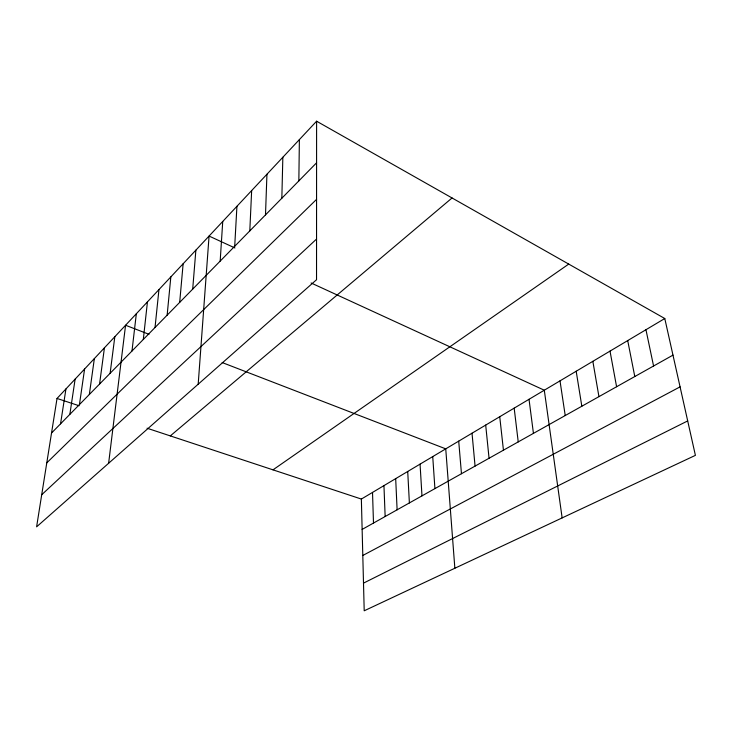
<?xml version="1.0" encoding="UTF-8"?>
<svg xmlns="http://www.w3.org/2000/svg" width="732" height="732" viewBox="0 0 732 732"><rect width="100%" height="100%" fill="white"/><g stroke="black" fill="none" stroke-linecap="round" stroke-linejoin="round"><path stroke-width="1.1" d="M316.599 121.21L316.535 279.734L36.6 526.848L57.032 398.455L316.599 121.21L664.784 318.521L695.4 455.359L364.207 610.79L361.361 499.059L664.784 318.521M298.848 180.895L299.379 139.602M281.838 198.235L282.845 157.261M265.496 214.888L266.942 174.243M249.804 230.891L251.652 190.585M234.707 246.281L236.93 206.305M220.176 261.095L222.738 221.457M198.189 384.199L209.068 236.061L234.926 247.956M192.699 289.113L195.874 250.152M179.688 302.371L183.137 263.758M167.143 315.163L170.84 276.897M155.019 327.524L158.954 289.598M143.307 339.465L147.452 301.877M131.989 351.003L136.335 313.753M108.629 463.265L125.565 325.255L148.989 334.295M110.12 373.293L114.823 336.729M99.561 384.062L104.429 347.837M89.341 394.484L94.355 358.589M79.44 404.576L84.592 369.02M69.851 414.349L75.131 379.13M60.555 423.828L65.944 388.939M51.533 433.024L316.581 162.815M46.784 462.862L316.572 199.351M41.706 494.741L316.553 239.044M170.309 435.906L452.047 197.969M272.999 469.843L568.727 264.087M362.13 529.428L672.973 355.13M362.798 555.478L680.074 386.862M363.502 583.13L687.696 420.918M57.032 398.455L79.129 405.757M147.068 428.22L361.361 499.059M222.171 362.55L445.742 448.853L454.856 568.252M311.091 282.982L544.297 390.211L562.139 517.899M645.953 329.72L653.575 366.009M627.708 340.581L634.79 376.541M610.012 351.113L616.591 386.743M592.847 361.324L598.941 396.643M576.185 371.234L581.83 406.242M560.007 380.86L565.223 415.556M529.026 399.297L533.436 433.371M514.175 408.127L518.229 441.899M499.736 416.718L503.442 450.198M485.691 425.082L489.058 458.259M472.021 433.216L475.068 466.101M458.708 441.14L461.462 473.732M432.731 456.594L434.918 488.619M420.058 464.134L421.98 495.875M407.715 471.472L409.38 502.939M395.683 478.637L397.11 509.82M383.952 485.609L385.151 516.527M372.515 492.416L373.494 523.06"/></g></svg>
